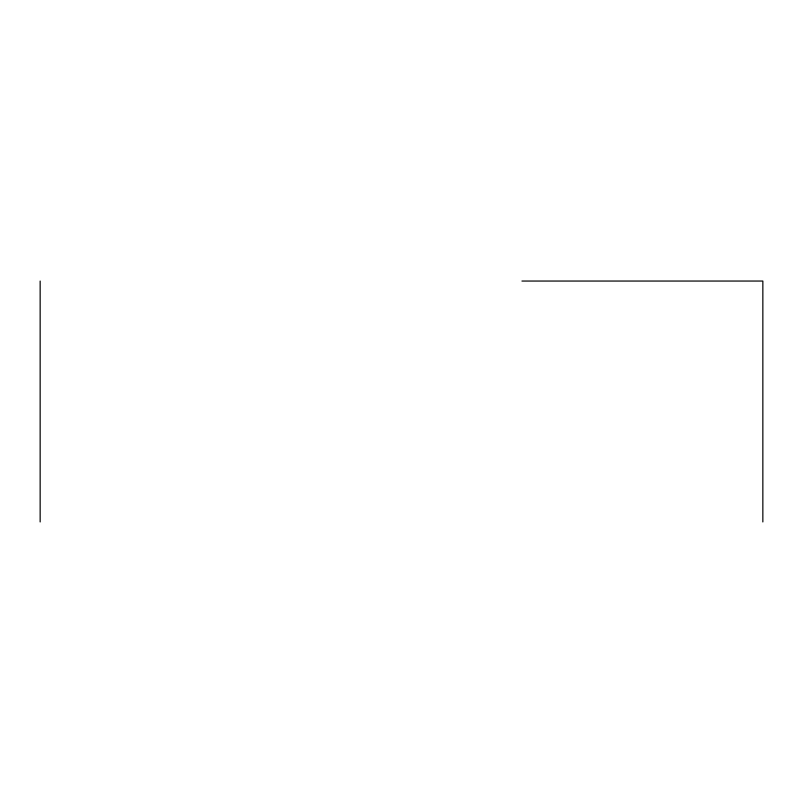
<?xml version="1.0" encoding="UTF-8"?>
<svg xmlns="http://www.w3.org/2000/svg" width="803" height="803" viewBox="0 0 803 803"><rect width="100%" height="100%" fill="white"/><g stroke="black" fill="none" stroke-linecap="round" stroke-linejoin="round"><path stroke-width="1.2" d="M521.95 281.05L762.85 281.05L762.85 521.95M40.15 281.05L40.15 521.95"/></g></svg>
